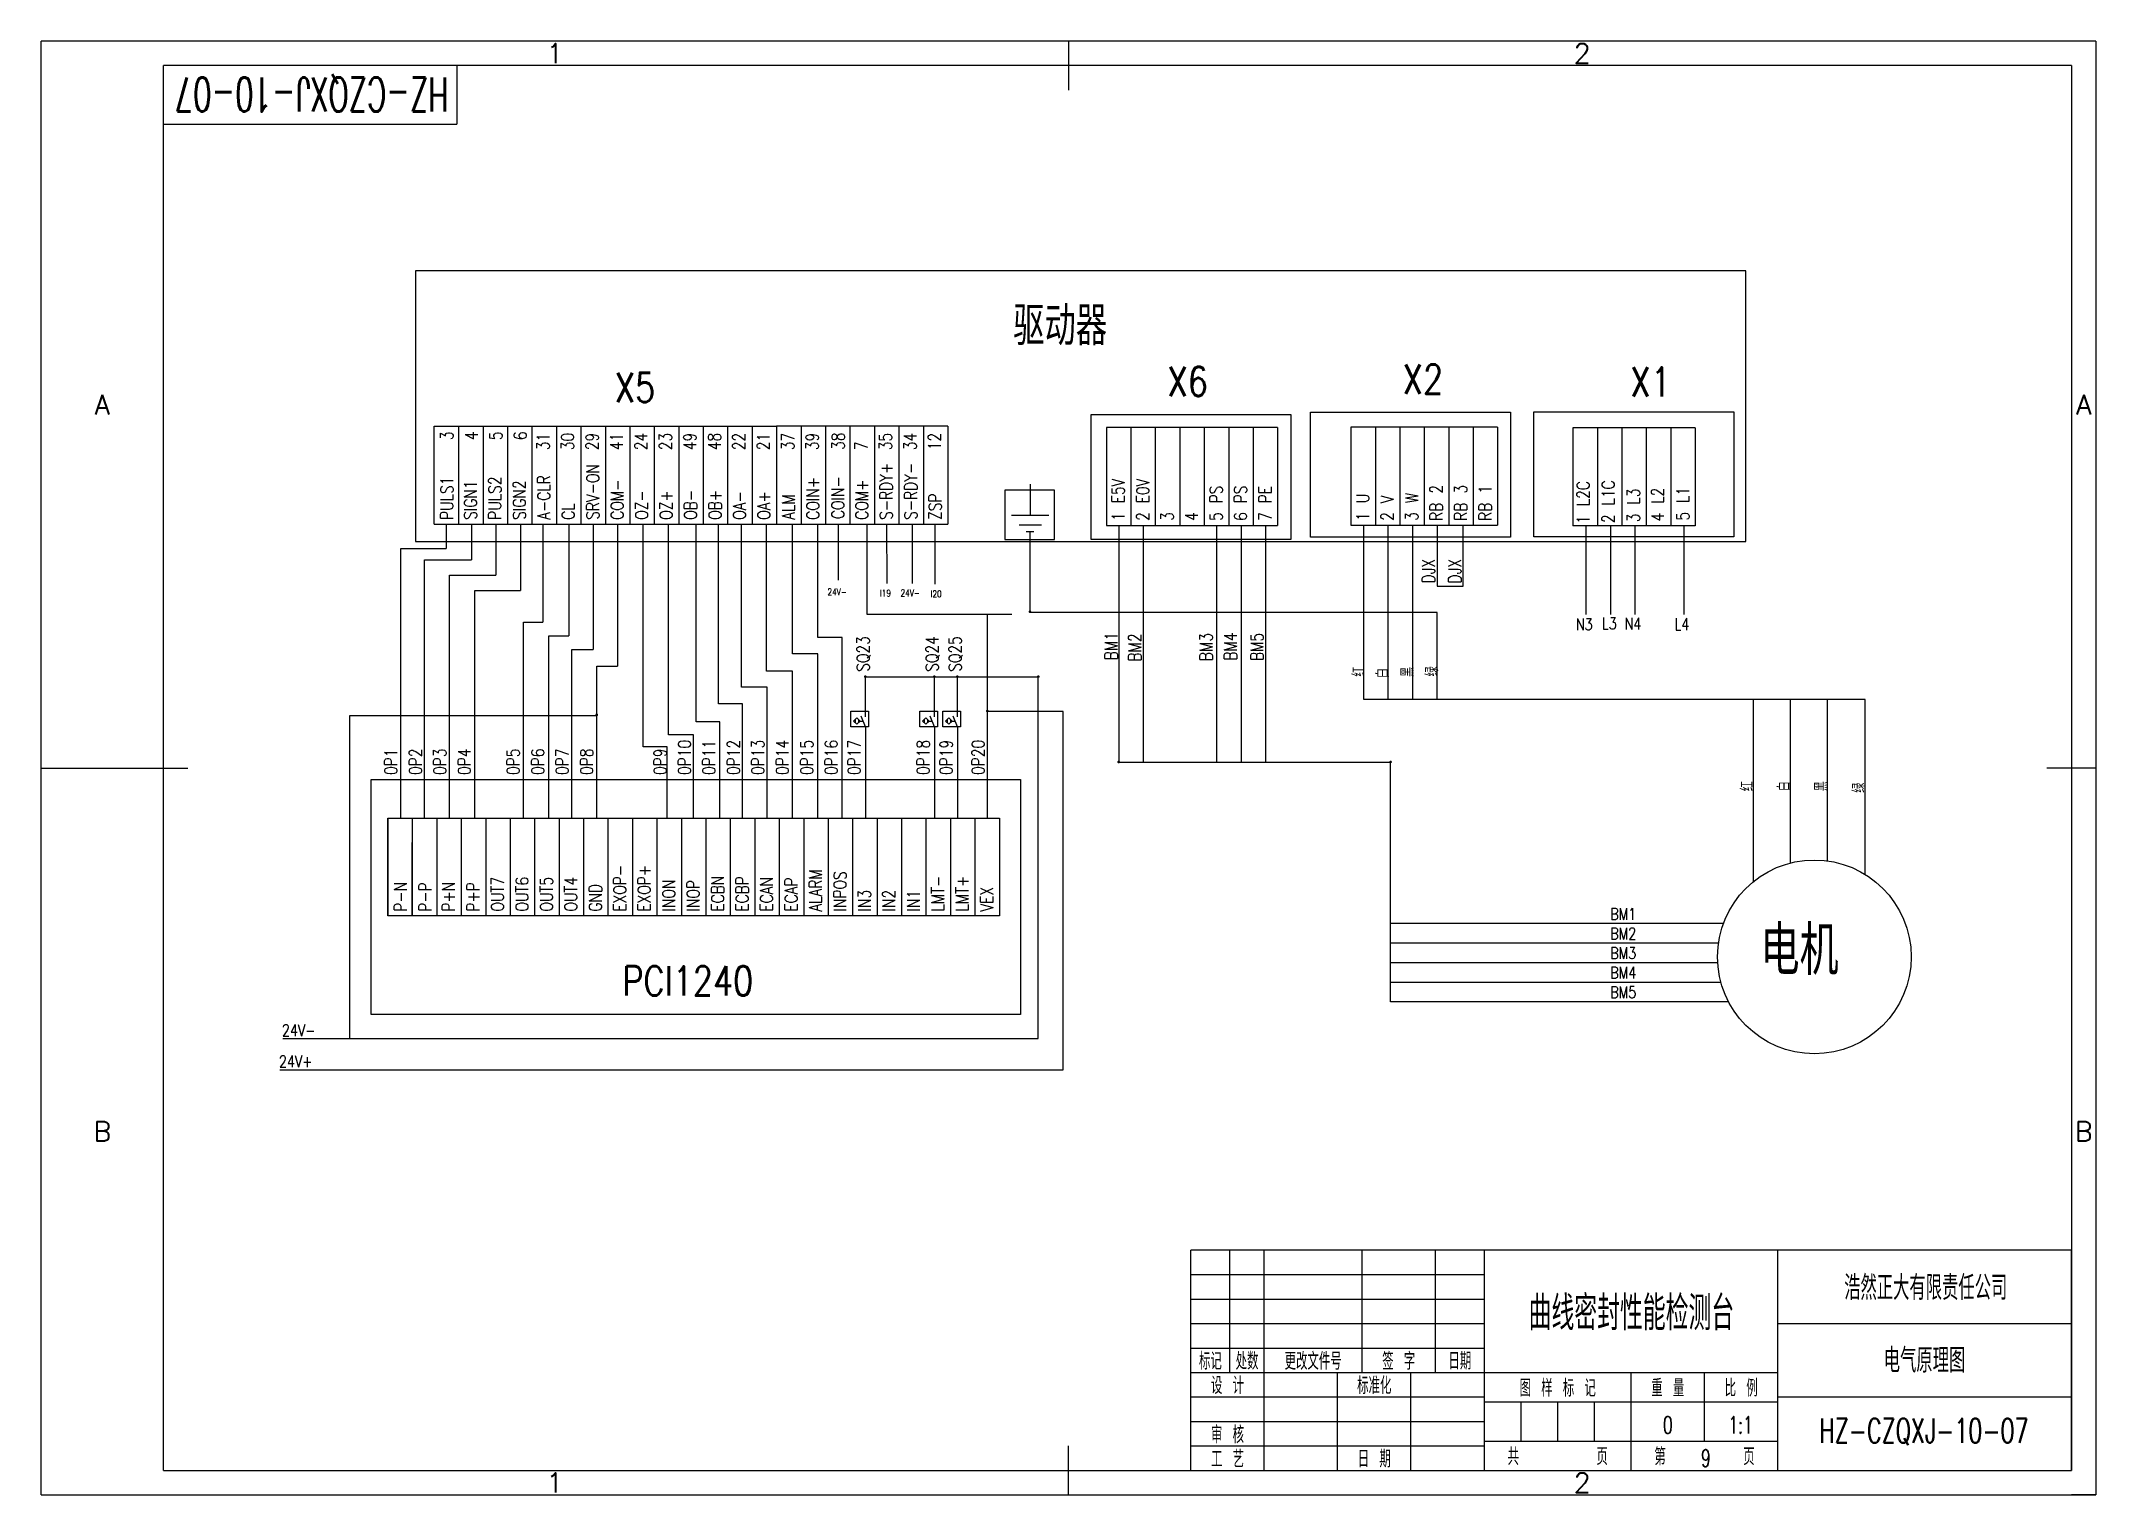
# Model space of a CAD drawing. Header units: millimetres. Extents: x -25 to 395, y -5 to 292.
import ezdxf
from ezdxf.enums import TextEntityAlignment as Align

# ---------------------------------------------------------------- set-up
doc = ezdxf.new("R2010")
doc.units = ezdxf.units.MM
doc.header["$LTSCALE"] = 10
doc.linetypes.add('EB_DASHDOT', pattern=[39, 30, -3, 3, -3])
for name, color, linetype in [('1轮廓实线层', 7, 'Continuous'), ('2细线层', 7, 'Continuous'), ('6文字层', 7, 'Continuous'), ('图框层', 7, 'Continuous')]:
    doc.layers.add(name, color=color, linetype=linetype)
doc.styles.add('PC_TEXTSTYLE', font='txt.shx', dxfattribs={"width": 0.8, "bigfont": 'hzfs.shx'})

# ---------------------------------------------------------------- blocks, each defined once
blk = doc.blocks.new('PC_TITLE_BLOCK')
at = {"layer": '1轮廓实线层'}
for p, q in [((0, 45), (-180, 45)), ((-180, 0), (-180, 45)), ((-172, 20), (-172, 45)), ((-165, 20), (-165, 45)), ((-145, 20), (-145, 45)), ((-130, 20), (-130, 45)), ((-120, 0), (-120, 45)), ((-60, 30), (0, 30)), ((-180, 20), (-60, 20)), ((-165, 0), (-165, 20)), ((-150, 0), (-150, 20)), ((-135, 0), (-135, 20)), ((-60, 15), (0, 15)), ((-180, 0), (0, 0))]:
    blk.add_line(p, q, dxfattribs=at)
at = {"layer": '1轮廓实线层', "color": 7}
for p, q in [((-60, 0), (-60, 45)), ((-180, 25), (-120, 25))]:
    blk.add_line(p, q, dxfattribs=at)
at = {"layer": '2细线层'}
for p, q in [((-180, 40), (-120, 40)), ((-180, 35), (-120, 35)), ((-180, 30), (-120, 30)), ((-90, 0), (-90, 20)), ((-75, 6), (-75, 20)), ((-180, 15), (-120, 15)), ((-120, 14), (-60, 14)), ((-112.5, 6), (-112.5, 14)), ((-105, 6), (-105, 14)), ((-97.5, 6), (-97.5, 14)), ((-180, 10), (-120, 10)), ((-180, 5), (-120, 5)), ((-120, 6), (-60, 6))]:
    blk.add_line(p, q, dxfattribs=at)
at = {"layer": '图框层'}
blk.add_line((0, 0), (0, 45), dxfattribs=at)
at = {"layer": '6文字层', "style": 'PC_TEXTSTYLE', "width": 0.667}
for s, p in [('标记', (-176, 22.5)), ('处数', (-168.5, 22.5)), (' 更改文件号 ', (-155, 22.5)), (' 签 字 ', (-137.5, 22.5)), (' 日期 ', (-125, 22.5)), (' 设 计 ', (-172.5, 17.51)), (' 标准化 ', (-142.5, 17.51)), (' 图 样 标 记 ', (-105, 17)), (' 重 量 ', (-82.5, 17)), (' 比 例 ', (-67.5, 17)), (' 审 核 ', (-172.5, 7.5)), (' 工 艺 ', (-172.5, 2.5)), (' 日 期 ', (-142.5, 2.5)), ('共       页', (-105, 3)), ('第       页', (-75, 3))]:
    blk.add_text(s, height=3.5, dxfattribs=at).set_placement(p, align=Align.MIDDLE)
at = {"layer": '6文字层', "style": 'PC_TEXTSTYLE', "flags": 8}
for tag, height, width, p, p2 in [('企业名称', 5, 2.215212, (-54.29, 34.82), (-5.27, 34.82)), ('产品名称或材料标记', 7, 0.675771, (-113.46, 28.64), (-66.42, 28.64)), ('图样名称', 5, 2.237588, (-54.79, 19.98), (-5.27, 19.98)), ('标准化', 3.5, 1.137204, (-133.83, 15.37), (-120.75, 15.37)), ('审核', 3.5, 1.738738, (-163.99, 5.37), (-150.63, 5.37)), ('重量', 3.5, 1.550325, (-88.46, 7.54), (-76.55, 7.54)), ('比例', 3.5, 1.526185, (-73.35, 7.54), (-61.93, 7.54)), ('图样代号', 5, 2.240461, (-54.79, 5.63), (-5.52, 5.63)), ('工艺', 3.5, 1.786989, (-164.21, 0.37), (-150.89, 0.37)), ('共几页', 3.5, 0.619588, (-108.07, 0.63), (-101.05, 0.63)), ('日期', 3.5, 1.717904, (-133.83, 0.37), (-120.75, 0.37))]:
    blk.add_attdef(tag, text='', height=height, dxfattribs=dict(at, width=width)).set_placement(p, p2, align=Align.FIT)
at = {"layer": '6文字层', "style": 'PC_TEXTSTYLE', "width": 3.962018, "flags": 8}
blk.add_attdef('设计', text='', height=3.5, rotation=358.4644, dxfattribs=at).set_placement((-164.23, 15.37), (-150.37, 15), align=Align.FIT)
at = {"layer": '6文字层', "color": 3, "style": 'PC_TEXTSTYLE', "width": 0.628057, "flags": 8}
blk.add_attdef('第几页', text='', height=3.5, dxfattribs=at).set_placement((-78.29, 0.75), (-71.16, 0.75), align=Align.FIT)
at = {"layer": '6文字层', "ltscale": 10, "style": 'PC_TEXTSTYLE', "flags": 1}
blk.add_attdef('图纸张数', (-58.68, -0.49), '', height=2.5, dxfattribs=at)
blk = doc.blocks.new('PC_TYDH_BLOCK')
at = {"layer": '2细线层', "linetype": 'Continuous'}
for p in [(60, 0), (0, -12)]:
    blk.add_line(p, (60, -12), dxfattribs=at)
at = {"layer": '6文字层', "style": 'PC_TEXTSTYLE', "width": 1.815486}
blk.add_attdef('图样代号', text='', height=7, rotation=180, dxfattribs=at).set_placement((58.24, -2.4), (2.35, -2.4), align=Align.FIT)

msp = doc.modelspace()

# ---------------------------------------------------------------- hatches: boundary and pattern name
h = msp.add_hatch(color=256)
h.paths.add_polyline_path([(176.84, 175.43), (177.4, 175.43, 1)])
h.paths.add_polyline_path([(177.4, 175.43), (177.12, 175.43), (177.12, 175.15, 0.414214)])
h.paths.add_polyline_path([(177.12, 175.43), (176.84, 175.43, 0.414214), (177.12, 175.15)])
h = msp.add_hatch(color=256)
h.paths.add_polyline_path([(143.2, 162.18), (143.76, 162.18, 1)])
h.paths.add_polyline_path([(143.76, 162.18), (143.48, 162.18), (143.48, 161.9, 0.414214)])
h.paths.add_polyline_path([(143.48, 162.18), (143.2, 162.18, 0.414214), (143.48, 161.9)])
h = msp.add_hatch(color=256)
h.paths.add_polyline_path([(157.3, 162.18), (157.86, 162.18, 1)])
h.paths.add_polyline_path([(157.86, 162.18), (157.58, 162.18), (157.58, 161.9, 0.414214)])
h.paths.add_polyline_path([(157.58, 162.18), (157.3, 162.18, 0.414214), (157.58, 161.9)])
h = msp.add_hatch(color=256)
h.paths.add_polyline_path([(162, 162.18), (162.56, 162.18, 1)])
h.paths.add_polyline_path([(162.56, 162.18), (162.28, 162.18), (162.28, 161.9, 0.414214)])
h.paths.add_polyline_path([(162.28, 162.18), (162, 162.18, 0.414214), (162.28, 161.9)])
h = msp.add_hatch(color=256)
h.paths.add_polyline_path([(178.55, 162.18), (179.11, 162.18, 1)])
h.paths.add_polyline_path([(179.11, 162.18), (178.83, 162.18), (178.83, 161.9, 0.414214)])
h.paths.add_polyline_path([(178.83, 162.18), (178.55, 162.18, 0.414214), (178.83, 161.9)])
h = msp.add_hatch(color=256)
h.paths.add_polyline_path([(168.13, 155.16), (168.69, 155.16, 1)])
h.paths.add_polyline_path([(168.69, 155.16), (168.41, 155.16), (168.41, 154.88, 0.414214)])
h.paths.add_polyline_path([(168.41, 155.16), (168.13, 155.16, 0.414214), (168.41, 154.88)])
h = msp.add_hatch(color=256)
h.paths.add_polyline_path([(88.29, 154.37), (88.85, 154.37, 1)])
h.paths.add_polyline_path([(88.85, 154.37), (88.57, 154.37), (88.57, 154.09, 0.414214)])
h.paths.add_polyline_path([(88.57, 154.37), (88.29, 154.37, 0.414214), (88.57, 154.09)])
h = msp.add_hatch(color=256)
h.paths.add_polyline_path([(194.97, 144.74), (195.54, 144.74, 1)])
h.paths.add_polyline_path([(195.54, 144.74), (195.26, 144.74), (195.26, 144.46, 0.414214)])
h.paths.add_polyline_path([(195.26, 144.74), (194.97, 144.74, 0.414214), (195.26, 144.46)])
h = msp.add_hatch(color=256)
h.paths.add_polyline_path([(250.55, 144.74), (251.11, 144.74, 1)])
h.paths.add_polyline_path([(251.11, 144.74), (250.83, 144.74), (250.83, 144.46, 0.414214)])
h.paths.add_polyline_path([(250.83, 144.74), (250.55, 144.74, 0.414214), (250.83, 144.46)])

# ---------------------------------------------------------------- linework, layer by layer
for p, q in [((-25, -5), (-25, 292)), ((395, 292), (-25, 292)), ((185, 292), (185, 282)), ((185, 292), (185, 287)), ((395, 292), (395, -5)), ((0, 0), (0, 287)), ((390, 287), (0, 287)), ((390, 287), (390, 0)), ((55.33, 213.32), (125.33, 213.32)), ((55.33, 193.32), (55.33, 213.32)), ((60.33, 213.32), (60.33, 193.32)), ((65.33, 213.32), (65.33, 193.32)), ((70.33, 213.32), (70.33, 193.32)), ((75.33, 213.32), (75.33, 193.32)), ((80.33, 213.32), (80.33, 193.32)), ((85.33, 213.32), (85.33, 193.32)), ((90.33, 213.32), (90.33, 193.32)), ((95.33, 213.32), (95.33, 193.32)), ((100.33, 213.32), (100.33, 193.32)), ((105.33, 213.32), (105.33, 193.32)), ((110.33, 213.32), (110.33, 193.32)), ((115.33, 213.32), (115.33, 193.32)), ((120.33, 213.32), (120.33, 193.32)), ((125.33, 213.32), (125.33, 193.32)), ((140.33, 213.32), (125.33, 213.32)), ((125.33, 213.32), (125.33, 193.32)), ((130.33, 213.32), (130.33, 193.32)), ((135.33, 213.32), (135.33, 193.32)), ((160.33, 213.32), (140.33, 213.32)), ((140.33, 213.32), (140.33, 193.32)), ((145.33, 213.32), (145.33, 208.3)), ((145.33, 213.32), (145.33, 203.32)), ((145.33, 213.32), (145.33, 203.32)), ((145.33, 213.32), (145.33, 193.32)), ((145.33, 213.32), (145.33, 193.32)), ((145.33, 213.32), (145.33, 193.32)), ((150.33, 213.32), (150.33, 193.32)), ((155.33, 213.32), (155.33, 208.3)), ((155.33, 213.32), (155.33, 203.32)), ((155.33, 213.32), (155.33, 203.32)), ((155.33, 213.32), (155.33, 193.32)), ((155.33, 213.32), (155.33, 193.32)), ((155.33, 213.32), (155.33, 193.32)), ((160.33, 213.32), (160.33, 193.32)), ((192.74, 213.07), (192.74, 193.07)), ((227.74, 213.07), (192.74, 213.07)), ((197.74, 213.07), (197.74, 193.07)), ((202.74, 213.07), (202.74, 193.07)), ((207.74, 213.07), (207.74, 208.05)), ((207.74, 213.07), (207.74, 203.07)), ((207.74, 213.07), (207.74, 203.07)), ((207.74, 213.07), (207.74, 193.07)), ((207.74, 213.07), (207.74, 193.07)), ((212.74, 213.07), (212.74, 193.07)), ((217.74, 213.07), (217.74, 193.07)), ((222.74, 213.07), (222.74, 193.07)), ((227.74, 213.07), (227.74, 193.07)), ((242.72, 213.1), (242.72, 193.1)), ((272.72, 213.1), (242.72, 213.1)), ((247.72, 213.1), (247.72, 193.1)), ((252.72, 213.1), (252.72, 193.1)), ((257.72, 213.1), (257.72, 208.09)), ((257.72, 213.1), (257.72, 203.1)), ((257.72, 213.1), (257.72, 203.1)), ((257.72, 213.1), (257.72, 193.1)), ((257.72, 213.1), (257.72, 193.1)), ((262.72, 213.1), (262.72, 193.1)), ((267.72, 213.1), (267.72, 193.1)), ((272.72, 213.1), (272.72, 193.1)), ((288.1, 212.97), (288.1, 192.97)), ((313.1, 212.97), (288.1, 212.97)), ((293.1, 212.97), (293.1, 192.97)), ((298.1, 212.97), (298.1, 207.96)), ((298.1, 212.97), (298.1, 202.97)), ((298.1, 212.97), (298.1, 202.97)), ((298.1, 212.97), (298.1, 192.97)), ((298.1, 212.97), (298.1, 192.97)), ((303.1, 212.97), (303.1, 192.97)), ((308.1, 212.97), (308.1, 192.97)), ((313.1, 212.97), (313.1, 192.97)), ((177.23, 195.06), (177.23, 201.48)), ((55.33, 193.32), (125.33, 193.32)), ((57.8, 193.32), (57.8, 188.33)), ((62.99, 193.32), (62.99, 186)), ((67.96, 193.32), (67.96, 182.92)), ((72.96, 193.32), (72.96, 179.76)), ((77.58, 193.32), (77.58, 173.29)), ((82.85, 193.32), (82.85, 170.51)), ((87.83, 193.32), (87.83, 167.74)), ((92.84, 193.32), (92.84, 164.31)), ((98.04, 147.83), (98.04, 193.32)), ((103.23, 150.3), (103.23, 193.32)), ((108.92, 152.94), (108.92, 193.32)), ((113.49, 156.61), (113.49, 193.32)), ((118.14, 160), (118.14, 193.32)), ((123.3, 163.25), (123.3, 193.32)), ((125.33, 193.32), (140.33, 193.32)), ((128.6, 166.85), (128.6, 193.32)), ((133.75, 170.19), (133.75, 193.32)), ((137.89, 193.32), (137.89, 181.86)), ((140.33, 193.32), (160.33, 193.32)), ((143.82, 174.87), (143.82, 193.32)), ((147.83, 193.32), (147.85, 181.17)), ((153.02, 193.32), (153.04, 181.17)), ((157.69, 193.32), (157.69, 181.09)), ((180.95, 195.06), (173.33, 195.06)), ((179.49, 193.11), (174.95, 193.11)), ((177.91, 191.74), (176.32, 191.74)), ((177.12, 191.74), (177.12, 175.29)), ((192.74, 193.07), (227.74, 193.07)), ((195.26, 193.07), (195.26, 144.6)), ((200.26, 193.07), (200.26, 144.6)), ((215.26, 193.07), (215.26, 144.6)), ((220.26, 193.07), (220.26, 144.6)), ((225.26, 193.07), (225.26, 144.6)), ((242.72, 193.1), (272.72, 193.1)), ((245.36, 157.47), (245.36, 193.1)), ((250.36, 157.47), (250.36, 193.1)), ((255.36, 157.47), (255.36, 193.1)), ((260.34, 193.1), (260.34, 180.65)), ((265.64, 180.65), (265.64, 193.1)), ((313.1, 192.97), (288.1, 192.97)), ((290.77, 192.97), (290.77, 174.83)), ((295.77, 192.97), (295.77, 174.83)), ((300.77, 192.97), (300.77, 174.83)), ((310.77, 192.97), (310.77, 174.83)), ((48.5, 133.27), (48.5, 188.33)), ((48.5, 188.33), (57.8, 188.33)), ((53.37, 133.27), (53.37, 186)), ((53.37, 186), (62.99, 186)), ((58.51, 133.27), (58.51, 182.92)), ((58.51, 182.92), (67.96, 182.92)), ((260.34, 180.65), (265.64, 180.65)), ((63.64, 133.27), (63.64, 179.76)), ((63.64, 179.76), (72.96, 179.76)), ((73.62, 133.27), (73.62, 173.29)), ((73.62, 173.29), (77.58, 173.29)), ((173.41, 174.87), (143.82, 174.87)), ((168.41, 133.27), (168.41, 174.87)), ((260.36, 175.29), (177.12, 175.29)), ((260.36, 157.47), (260.36, 175.29)), ((78.78, 133.27), (78.78, 170.51)), ((78.78, 170.51), (82.85, 170.51)), ((138.74, 170.19), (133.75, 170.19)), ((138.74, 133.27), (138.74, 170.19)), ((83.49, 133.27), (83.49, 167.74)), ((83.49, 167.74), (87.83, 167.74)), ((88.57, 133.27), (88.57, 164.31)), ((88.57, 164.31), (92.84, 164.31)), ((133.74, 166.85), (128.6, 166.85)), ((133.74, 133.27), (133.74, 166.85)), ((123.4, 160), (118.14, 160)), ((128.57, 163.25), (123.3, 163.25)), ((123.4, 133.27), (123.4, 160)), ((128.57, 133.27), (128.57, 163.25)), ((178.83, 162.04), (143.48, 162.04)), ((143.48, 153.94), (143.48, 162.04)), ((157.58, 153.94), (157.58, 162.04)), ((162.28, 153.94), (162.28, 162.04)), ((178.83, 88.22), (178.83, 162.04)), ((118.4, 156.61), (113.49, 156.61)), ((118.4, 133.27), (118.4, 156.61)), ((347.85, 157.47), (245.36, 157.47)), ((325, 120.3), (325, 157.47)), ((332.55, 124.09), (332.55, 157.47)), ((340.12, 124.52), (340.12, 157.47)), ((347.85, 121.75), (347.85, 157.47)), ((38.11, 88.22), (38.11, 154.23)), ((38.11, 154.23), (88.57, 154.23)), ((113.76, 152.94), (108.92, 152.94)), ((113.76, 133.27), (113.76, 152.94)), ((141.42, 153.43), (141.42, 152.76)), ((142.09, 153.43), (142.09, 152.76)), ((143.48, 151.9), (142.62, 154.11)), ((143.48, 151.9), (143.48, 133.27)), ((155.52, 153.43), (155.52, 152.76)), ((156.19, 153.43), (156.19, 152.76)), ((157.58, 151.9), (156.72, 154.11)), ((157.58, 151.9), (157.58, 133.27)), ((160.22, 153.43), (160.22, 152.76)), ((160.89, 153.43), (160.89, 152.76)), ((162.28, 151.9), (161.42, 154.11)), ((162.28, 151.9), (162.28, 133.27)), ((183.93, 155.02), (168.41, 155.02)), ((183.93, 81.86), (183.93, 155.02)), ((102.99, 147.83), (98.04, 147.83)), ((102.99, 133.27), (102.99, 147.83)), ((108.37, 150.3), (103.23, 150.3)), ((108.37, 133.27), (108.37, 150.3)), ((-25, 143.5), (5, 143.5)), ((-25, 143.5), (0, 143.5)), ((250.83, 144.6), (195.26, 144.6)), ((250.83, 95.71), (250.83, 144.6)), ((395, 143.5), (385, 143.5)), ((395, 143.5), (390, 143.5)), ((45.87, 133.27), (45.87, 113.27)), ((50.87, 133.27), (55.87, 133.27)), ((50.87, 133.27), (50.87, 113.27)), ((55.87, 133.27), (55.87, 113.27)), ((60.87, 133.27), (60.87, 113.27)), ((65.87, 133.27), (65.87, 113.27)), ((70.87, 133.27), (70.87, 113.27)), ((75.87, 133.27), (75.87, 113.27)), ((80.87, 133.27), (80.87, 113.27)), ((85.87, 133.27), (85.87, 113.27)), ((90.87, 133.27), (90.87, 113.27)), ((95.87, 133.27), (95.87, 113.27)), ((100.87, 133.27), (100.87, 113.27)), ((105.87, 133.27), (105.87, 113.27)), ((110.87, 133.27), (110.87, 113.27)), ((115.87, 133.27), (115.87, 113.27)), ((120.87, 133.27), (120.87, 113.27)), ((125.87, 133.27), (125.87, 113.27)), ((130.87, 133.27), (130.87, 113.27)), ((135.87, 133.27), (135.87, 128.25)), ((135.87, 133.27), (135.87, 123.27)), ((135.87, 133.27), (135.87, 123.27)), ((135.87, 133.27), (135.87, 113.27)), ((135.87, 133.27), (135.87, 113.27)), ((140.87, 133.27), (140.87, 113.27)), ((145.87, 133.27), (145.87, 113.27)), ((150.87, 133.27), (150.87, 113.27)), ((155.87, 133.27), (155.87, 113.27)), ((155.87, 133.27), (155.87, 113.27)), ((160.87, 133.27), (160.87, 113.27)), ((165.87, 133.27), (165.87, 113.27)), ((170.87, 133.27), (170.87, 113.27)), ((50.87, 123.27), (50.87, 128.25)), ((50.87, 113.27), (50.87, 123.27)), ((318.86, 111.71), (250.83, 111.71)), ((317.86, 107.71), (250.83, 107.71)), ((317.7, 103.71), (250.83, 103.71)), ((318.35, 99.71), (250.83, 99.71)), ((319.93, 95.71), (250.83, 95.71)), ((24.43, 88.22), (178.83, 88.22)), ((23.82, 81.86), (183.93, 81.86)), ((185, -5), (185, 5)), ((-25, -5), (-25, 0)), ((0, 0), (390, 0)), ((185, -5), (185, 0)), ((-25, -5), (395, -5)), ((-25, -5), (0, -5)), ((395, -5), (390, -5))]:
    msp.add_line(p, q)
at = {"color": 6, "ltscale": 0.1}
for p, q in [((142.42, 153.1), (143.02, 153.1)), ((156.52, 153.1), (157.12, 153.1)), ((161.22, 153.1), (161.82, 153.1))]:
    msp.add_line(p, q, dxfattribs=at)
for points in [[(51.56, 189.75), (323.48, 189.75), (323.48, 245.07), (51.56, 245.07)], [(189.62, 190.2), (189.62, 215.71), (230.46, 215.71), (230.46, 190.2)], [(234.49, 190.67), (234.49, 216.19), (275.33, 216.19), (275.33, 190.67)], [(280.14, 190.71), (280.14, 216.23), (320.98, 216.23), (320.98, 190.71)], [(182.12, 200.25), (172.01, 200.25), (172.01, 190.15), (182.12, 190.15)], [(141.75, 152.43), (142.42, 153.1), (141.75, 153.76), (141.08, 153.1)], [(155.85, 152.43), (156.52, 153.1), (155.85, 153.76), (155.18, 153.1)], [(160.55, 152.43), (161.22, 153.1), (160.55, 153.76), (159.88, 153.1)], [(42.45, 141.15), (175.19, 141.15), (175.19, 93.16), (42.45, 93.16)], [(45.87, 133.27), (170.87, 133.27), (170.87, 113.27), (45.87, 113.27)]]:
    msp.add_lwpolyline(points, close=True)
at = {"linetype": 'EB_DASHDOT'}
for points in [[(140.52, 155.08), (144.15, 155.08), (144.15, 151.89), (140.52, 151.89)], [(154.62, 155.08), (158.25, 155.08), (158.25, 151.89), (154.62, 151.89)], [(159.32, 155.08), (162.95, 155.08), (162.95, 151.89), (159.32, 151.89)]]:
    msp.add_lwpolyline(points, close=True, dxfattribs=at)
msp.add_circle((337.45, 104.91), 19.79)

# ---------------------------------------------------------------- block references
ref = msp.add_blockref('PC_TYDH_BLOCK', (0, 287))
ref.add_attrib('图样代号', 'HZ-CZQXJ-10-07', dxfattribs={"layer": '6文字层', "height": 7, "rotation": 180, "style": 'PC_TEXTSTYLE', "width": 0.614214}).set_placement((58.24, 284.6), (2.35, 284.6), align=Align.FIT)
ref = msp.add_blockref('PC_TITLE_BLOCK', (390, 0))
ref.add_attrib('重量', '0', dxfattribs={"layer": '6文字层', "height": 3.5, "style": 'PC_TEXTSTYLE', "width": 0.667}).set_placement((307.5, 7.54), align=Align.CENTER)
ref.add_attrib('产品名称或材料标记', '曲线密封性能检测台', dxfattribs={"layer": '6文字层', "height": 7, "style": 'PC_TEXTSTYLE', "width": 0.667}).set_placement((300.06, 28.64), align=Align.CENTER)
ref.add_attrib('图样名称', '电气原理图', dxfattribs={"layer": '6文字层', "height": 5, "style": 'PC_TEXTSTYLE', "width": 0.667}).set_placement((359.97, 19.98), align=Align.CENTER)
ref.add_attrib('企业名称', '浩然正大有限责任公司', dxfattribs={"layer": '6文字层', "height": 5, "style": 'PC_TEXTSTYLE', "width": 0.667}).set_placement((360.22, 34.82), align=Align.CENTER)
ref.add_attrib('图样代号', 'HZ-CZQXJ-10-07', dxfattribs={"layer": '6文字层', "height": 5, "style": 'PC_TEXTSTYLE', "width": 0.667}).set_placement((359.85, 5.63), align=Align.CENTER)
ref.add_attrib('比例', '1:1', dxfattribs={"layer": '6文字层', "height": 3.5, "style": 'PC_TEXTSTYLE', "width": 0.667}).set_placement((322.36, 7.54), align=Align.CENTER)
ref.add_attrib('第几页', '9', dxfattribs={"layer": '6文字层', "color": 3, "height": 3.5, "style": 'PC_TEXTSTYLE', "width": 0.667}).set_placement((315.28, 0.75), align=Align.CENTER)

# ---------------------------------------------------------------- texts
at = {"style": 'PC_TEXTSTYLE'}
for s, p in [('1', (80, 289.5)), ('2', (290, 289.5)), ('A', (-12.5, 217.75)), ('A', (392.5, 217.75)), ('B', (-12.5, 69.25)), ('B', (392.5, 69.25)), ('1', (80, -2.5)), ('2', (290, -2.5))]:
    msp.add_text(s, height=4, dxfattribs=at).set_placement(p, align=Align.MIDDLE)
at = {"style": 'PC_TEXTSTYLE', "width": 0.8}
for s, height, p in [('X5', 6, (92.29, 218.26)), ('X6', 6, (205.26, 219.47)), ('X2', 6, (253.34, 219.95)), ('X1', 6, (299.88, 219.38)), ('24V-', 1.375, (135.73, 178.78)), ('I19', 1.375, (146.46, 178.53)), ('24V-', 1.375, (150.67, 178.56)), ('I20', 1.375, (156.81, 178.38)), ('N3', 2.387, (288.7, 171.66)), ('L3', 2.387, (294.03, 171.83)), ('N4', 2.387, (298.64, 171.78)), ('L4', 2.387, (308.88, 171.69)), ('BM1', 2.387, (295.73, 112.49)), ('BM2', 2.387, (295.73, 108.49)), ('BM3', 2.387, (295.73, 104.49)), ('PCI1240', 6, (93.82, 97.01)), ('BM4', 2.387, (295.73, 100.49)), ('BM5', 2.387, (295.73, 96.49)), ('24V-', 2.387, (24.22, 88.71)), ('24V+', 2.387, (23.6, 82.35))]:
    msp.add_text(s, height=height, dxfattribs=at).set_placement(p)
for s, height, p in [('3', 2.58, (59.24, 210.49)), ('4', 2.58, (64.24, 210.49)), ('5', 2.58, (69.24, 210.49)), ('6', 2.58, (74.24, 210.49)), ('31', 2.576, (78.91, 208.43)), ('30', 2.576, (83.91, 208.43)), ('29', 2.576, (88.91, 208.43)), ('41', 2.576, (93.91, 208.43)), ('24', 2.576, (98.91, 208.43)), ('23', 2.576, (103.91, 208.43)), ('49', 2.576, (108.91, 208.43)), ('48', 2.576, (113.91, 208.43)), ('22', 2.576, (118.91, 208.43)), ('21', 2.576, (123.91, 208.43)), ('37', 2.576, (128.91, 208.43)), ('39', 2.576, (133.91, 208.43)), ('38', 2.576, (139.23, 208.49)), ('35', 2.576, (148.91, 208.43)), ('34', 2.576, (153.91, 208.43)), ('12', 2.576, (158.91, 208.43)), ('7', 2.58, (143.91, 208.43)), ('PULS1', 2.576, (59.23, 194.19)), ('PULS2', 2.576, (69.04, 194.22)), ('SIGN2', 2.576, (74.04, 194.22)), ('A-CLR', 2.576, (79.04, 194.22)), ('SRV-ON', 2.576, (89.04, 194.22)), ('COM-', 2.576, (94.04, 194.22)), ('COIN+', 2.576, (134.04, 194.22)), ('COIN-', 2.576, (139.15, 194.36)), ('COM+', 2.576, (144.04, 194.22)), ('S-RDY+', 2.576, (149.04, 194.22)), ('S-RDY-', 2.576, (154.04, 194.22)), ('1 E5V', 2.576, (196.46, 193.98)), ('2 E0V', 2.576, (201.46, 193.98)), ('1 L2C', 2.576, (291.46, 193.38)), ('2 L1C', 2.576, (296.6, 193.54)), ('SIGN1', 2.576, (64.04, 194.22)), ('CL', 2.576, (84.04, 194.22)), ('OZ-', 2.576, (99.04, 194.22)), ('OZ+', 2.576, (104.04, 194.22)), ('OB-', 2.576, (109.04, 194.22)), ('OB+', 2.576, (114.04, 194.22)), ('OA-', 2.576, (119.04, 194.22)), ('OA+', 2.576, (124.04, 194.22)), ('ALM', 2.576, (129.04, 194.22)), ('ZSP', 2.576, (159.04, 194.22)), ('5 PS', 2.576, (216.46, 193.98)), ('6 PS', 2.576, (221.46, 193.98)), ('7 PE', 2.576, (226.46, 193.98)), ('1 U', 2.576, (246.44, 194.01)), ('2 V', 2.576, (251.44, 194.01)), ('3 W', 2.576, (256.44, 194.01)), ('RB 2', 2.576, (261.44, 194.01)), ('RB 3', 2.576, (266.44, 194.01)), ('RB 1', 2.576, (271.44, 194.01)), ('3 L3', 2.576, (301.75, 193.71)), ('4 L2', 2.576, (306.71, 193.89)), ('5 L1', 2.576, (311.88, 194.05)), ('3', 2.58, (206.46, 193.98)), ('4', 2.58, (211.46, 193.98)), ('DJX', 2.576, (259.89, 181.22)), ('DJX', 2.576, (265.28, 181.21)), ('SQ23', 2.576, (144.31, 163.18)), ('SQ24', 2.576, (158.41, 163.18)), ('SQ25', 2.576, (163.11, 163.18)), ('BM1', 2.576, (195.01, 165.54)), ('BM2', 2.576, (199.86, 165.26)), ('BM3', 2.576, (214.4, 165.34)), ('BM4', 2.576, (219.4, 165.45)), ('BM5', 2.576, (224.82, 165.36)), ('红', 2.58, (245.63, 162.16)), ('黑', 2.58, (255.58, 162.1)), ('绿', 2.58, (260.58, 162.21)), ('白', 2.58, (250.48, 161.87)), ('0P2', 2.576, (52.8, 142.08)), ('0P3', 2.576, (57.8, 142.08)), ('0P4', 2.576, (62.8, 142.08)), ('0P5', 2.576, (72.8, 142.08)), ('0P6', 2.576, (77.8, 142.08)), ('0P7', 2.576, (82.8, 142.08)), ('0P8', 2.576, (87.8, 142.08)), ('0P9', 2.576, (102.8, 142.08)), ('0P10', 2.576, (107.8, 142.08)), ('0P11', 2.576, (112.8, 142.08)), ('0P12', 2.576, (117.8, 142.08)), ('0P13', 2.576, (122.8, 142.08)), ('0P14', 2.576, (127.8, 142.08)), ('0P15', 2.576, (132.8, 142.08)), ('0P16', 2.576, (137.8, 142.08)), ('0P17', 2.576, (142.5, 142.08)), ('0P18', 2.576, (156.6, 142.08)), ('0P19', 2.576, (161.3, 142.08)), ('0P20', 2.576, (167.8, 142.08)), ('0P1', 2.576, (47.8, 142.08)), ('红', 2.58, (325, 138.75)), ('白', 2.58, (332.55, 138.75)), ('黑', 2.58, (340.12, 138.75)), ('绿', 2.58, (347.85, 138.45)), ('EXOP-', 2.576, (94.58, 114.18)), ('EXOP+', 2.576, (99.58, 114.18)), ('ALARM', 2.576, (134.58, 114.18)), ('INPOS', 2.576, (139.58, 114.18)), ('P-N', 2.576, (49.77, 114.14)), ('P-P', 2.576, (54.77, 114.14)), ('P+N', 2.576, (59.58, 114.18)), ('P+P', 2.576, (64.58, 114.18)), ('OUT7', 2.576, (69.58, 114.18)), ('OUT6', 2.576, (74.58, 114.18)), ('OUT5', 2.576, (79.58, 114.18)), ('OUT4', 2.576, (84.58, 114.18)), ('GND', 2.576, (89.58, 114.18)), ('INON', 2.576, (104.58, 114.18)), ('INOP', 2.576, (109.58, 114.18)), ('ECBN', 2.576, (114.58, 114.18)), ('ECBP', 2.576, (119.58, 114.18)), ('ECAN', 2.576, (124.58, 114.18)), ('ECAP', 2.576, (129.58, 114.18)), ('IN3', 2.576, (144.58, 114.18)), ('IN2', 2.576, (149.58, 114.18)), ('IN1', 2.576, (154.58, 114.18)), ('LMT-', 2.576, (159.58, 114.18)), ('LMT+', 2.576, (164.58, 114.18)), ('VEX', 2.576, (169.58, 114.18))]:
    msp.add_text(s, height=height, rotation=90, dxfattribs=at).set_placement(p)
at = {"attachment_point": 1, "style": 'PC_TEXTSTYLE'}
for s, insert, char_height, width in [('驱动器', (173.69, 237.83), 8, 44.6908), ('电机', (326.42, 111.23), 10, 20.5696)]:
    msp.add_mtext(s, dxfattribs=dict(at, insert=insert, char_height=char_height, width=width))

doc.saveas('drawing.dxf')
